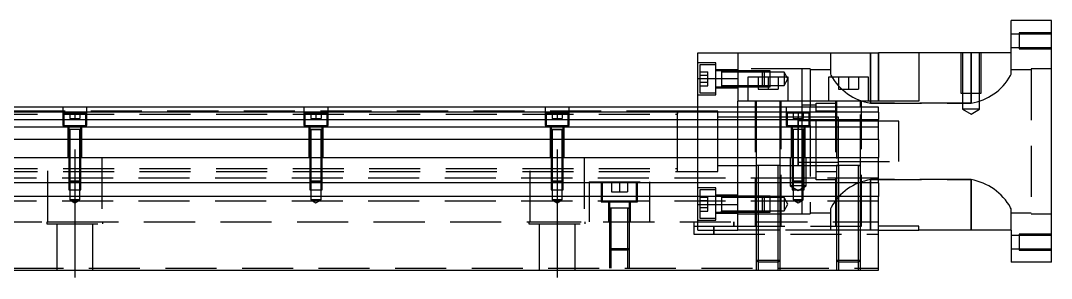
# Model space of a CAD drawing. Extents: x -10 to 848, y -252 to 77.
# Drawn here: x 426.5 to 683, y -202.1 to -138.1 of the extents above; entities that cross this region are included whole.
import ezdxf

# ---------------------------------------------------------------- set-up
doc = ezdxf.new("R2010")
doc.units = 0
doc.linetypes.add('CENTER', pattern=[50.8, 31.75, -6.35, 6.35, -6.35])
doc.linetypes.add('DASHED', pattern=[19.05, 12.7, -6.35])
doc.layers.get('0').update_dxf_attribs({"linetype": 'CONTINUOUS'})
doc.layers.add('CENTER', color=1, linetype='CENTER')

msp = doc.modelspace()

# ---------------------------------------------------------------- linework, layer by layer
at = {"color": 7, "linetype": 'CONTINUOUS'}
for p, q in [((673, -146.12), (673, -138.12)), ((683, -138.12), (673, -138.12)), ((683, -198.12), (683, -138.12)), ((595, -152.467524), (595, -146.12)), ((595, -146.12), (605, -146.12)), ((605, -146.12), (605, -158.12)), ((605, -146.12), (640, -146.12)), ((640, -158.12), (640, -146.12)), ((650, -146.12), (640, -146.12)), ((650, -146.12), (650, -158.12)), ((673, -146.12), (650, -146.12)), ((595, -152.467524), (605, -152.467524)), ((595, -159.62), (595, -152.467524)), ((617.5, -152.12), (607.5, -152.12)), ((607.5, -152.12), (607.5, -158.12)), ((617.5, -158.12), (617.5, -152.12)), ((637.5, -152.12), (627.5, -152.12)), ((627.5, -152.12), (627.5, -158.12)), ((637.5, -158.12), (637.5, -152.12)), ((605, -159.62), (605, -158.12)), ((650, -158.12), (605, -158.12)), ((640, -159.62), (390.5, -159.62)), ((640, -160.872272), (390.5, -160.872272)), ((590, -168.12), (590, -160.619994)), ((590, -175.620006), (590, -160.619994)), ((590, -172.12), (590, -161.37)), ((640, -160.872272), (640, -159.62)), ((640, -160.872272), (640, -162.64668)), ((390.5, -162.64668), (640, -162.64668)), ((620, -168.12), (620, -162.119994)), ((620, -174.120006), (620, -162.119994)), ((620, -162.995), (620, -164.12)), ((621, -162.995), (620, -162.995)), ((620, -164.12), (620, -165.119788)), ((622.75, -162.995), (621, -162.995)), ((624.5, -162.995), (622.75, -162.995)), ((629.5, -162.995), (624.5, -162.995)), ((630, -162.995), (629.5, -162.995)), ((640, -164.543076), (640, -162.64668)), ((640, -164.543076), (390.5, -164.543076)), ((640, -167.597372), (640, -164.543076)), ((640, -167.597372), (390.5, -167.597372)), ((640, -167.597372), (640, -172.12)), ((0, -172.12), (640, -172.12)), ((590, -174.87), (590, -172.12)), ((620, -173.245), (630, -173.245)), ((640, -178.42), (640, -172.12)), ((590, -175.620006), (590, -174.87)), ((640, -178.42), (0, -178.42)), ((640, -178.42), (640, -181.82)), ((640, -181.82), (0, -181.82)), ((640, -200.12), (640, -181.82)), ((650, -189.12), (640, -189.12)), ((650, -190.12), (650, -189.12)), ((640, -190.12), (650, -190.12)), ((673, -190.12), (650, -190.12)), ((673, -190.12), (673, -198.12)), ((683, -198.12), (673, -198.12)), ((0, -200.12), (640, -200.12))]:
    msp.add_line(p, q, dxfattribs=at)
at = {"color": 3, "linetype": 'DASHED'}
for p, q in [((675, -141.47), (673, -141.47)), ((675, -141.120006), (675, -145.119994)), ((683, -141.120006), (675, -141.120006)), ((683, -141.47), (675, -141.47)), ((628, -146.12), (628, -151.088778)), ((638, -158.629874), (638, -146.12)), ((638, -146.12), (638, -158.12)), ((640, -146.12), (640, -158.12)), ((660.500006, -146.12), (660.500006, -156.12)), ((660.9, -146.12), (660.9, -156.12)), ((663, -146.12), (663, -158.629874)), ((663, -158.629874), (663, -146.12)), ((665.1, -156.12), (665.1, -146.12)), ((665.499994, -156.12), (665.499994, -146.12)), ((673, -144.77), (675, -144.77)), ((673, -151.088778), (673, -146.12)), ((675, -144.77), (683, -144.77)), ((675, -145.119994), (683, -145.119994)), ((599.5, -148.56365), (595, -148.56365)), ((599.5, -156.56365), (599.5, -148.56365)), ((595.5, -149.06365), (595.5, -152.56365)), ((599.5, -149.06365), (595.5, -149.06365)), ((595.5, -150.8316), (597.5, -150.8316)), ((597.5, -151.697626), (597.5, -150.8316)), ((605, -150.31365), (599.5, -150.31365)), ((600.9, -150.56365), (599.5, -150.56365)), ((600.9, -150.56365), (600.895, -150.56365)), ((600.9, -150.563646), (600.9, -151.14866)), ((600.9, -150.563646), (600.9, -154.563656)), ((600.9, -150.56365), (600.9, -150.780318)), ((600.905, -150.56365), (600.9, -150.56365)), ((605, -150.56365), (600.9, -150.56365)), ((600.9, -150.780318), (600.9, -151.148664)), ((605, -150.91365), (600.9, -150.91365)), ((600.9, -151.14866), (600.9, -152.423604)), ((600.9, -151.148664), (600.9, -152.56365)), ((621, -150.12), (605, -150.12)), ((611.15, -150.56365), (605, -150.56365)), ((611.15, -150.563654), (605, -150.563656)), ((611.5, -150.91365), (605, -150.91365)), ((611.15, -152.12), (611.15, -150.56365)), ((611.5, -150.91365), (611.15, -150.56365)), ((613, -150.563656), (611.15, -150.563654)), ((611.5, -150.91365), (611.5, -152.12)), ((613, -150.91365), (611.5, -150.91365)), ((613, -152.12), (613, -150.563656)), ((616.5, -150.91365), (613, -150.91365)), ((616.5, -150.91365), (616.5, -154.21365)), ((617.452628, -152.56365), (616.5, -150.91365)), ((621, -158.12), (621, -150.12)), ((623, -150.12), (621, -150.12)), ((623, -150.12), (623, -159.62)), ((628, -150.37), (623, -150.37)), ((628, -151.088778), (628.034792, -151.3557)), ((672.954746, -151.39671), (673, -151.088778)), ((678, -150.37), (673, -150.37)), ((678, -150.12), (678, -186.12)), ((683, -150.12), (678, -150.12)), ((595.5, -151.697626), (597.5, -151.697626)), ((595.5, -152.56365), (595.5, -156.06365)), ((595.5, -153.429676), (597.5, -153.429676)), ((597.5, -153.429676), (597.5, -151.697626)), ((597.5, -154.295702), (597.5, -153.429676)), ((600.9, -152.423604), (600.9, -152.703698)), ((600.9, -152.56365), (600.9, -154.563656)), ((600.9, -152.56365), (600.9, -153.97871)), ((600.9, -152.703698), (600.9, -153.978714)), ((610, -152.12), (610, -155.12)), ((611.15, -152.56365), (611.15, -152.12)), ((611.15, -154.56365), (611.15, -152.56365)), ((611.5, -152.12), (611.5, -152.56365)), ((611.5, -152.56365), (611.5, -154.21365)), ((612.5, -152.12), (612.5, -155.12)), ((613, -154.563646), (613, -152.12)), ((615, -152.12), (615, -155.12)), ((616.5, -154.21365), (617.452628, -152.56365)), ((628.034792, -151.3557), (628.13642, -151.661226)), ((630, -152.12), (630, -155.12)), ((632.5, -152.12), (632.5, -155.12)), ((635, -152.12), (635, -155.12)), ((672.823178, -151.754328), (672.954746, -151.39671)), ((595.5, -154.295702), (597.5, -154.295702)), ((595.5, -156.06365), (599.5, -156.06365)), ((599.5, -154.56365), (600.9, -154.56365)), ((599.5, -154.81365), (605, -154.81365)), ((600.895, -154.56365), (600.9, -154.56365)), ((600.9, -153.97871), (600.9, -154.346942)), ((600.9, -153.978714), (600.9, -154.563656)), ((600.9, -154.21365), (605, -154.21365)), ((600.9, -154.346942), (600.9, -154.56365)), ((600.9, -154.56365), (600.905, -154.56365)), ((600.9, -154.56365), (605, -154.56365)), ((605, -154.21365), (607.5, -154.21365)), ((605, -154.563646), (607.5, -154.563646)), ((605, -154.56365), (607.5, -154.56365)), ((607.5, -154.21365), (611.5, -154.21365)), ((607.5, -154.563646), (611.15, -154.563648)), ((607.5, -154.56365), (611.15, -154.56365)), ((610, -155.12), (612.5, -155.12)), ((611.15, -154.56365), (611.5, -154.21365)), ((611.15, -154.563648), (613, -154.563646)), ((611.5, -154.21365), (613, -154.21365)), ((612.5, -155.12), (615, -155.12)), ((613, -154.21365), (616.5, -154.21365)), ((630, -155.12), (632.5, -155.12)), ((632.5, -155.12), (635, -155.12)), ((660.500006, -156.12), (665.499994, -156.12)), ((660.9, -156.12), (660.9, -160.12)), ((665.1, -160.12), (665.1, -156.12)), ((595, -156.56365), (599.5, -156.56365)), ((609.25, -158.12), (609.25, -189.12)), ((609.5, -158.12), (609.5, -159.62)), ((615.5, -159.62), (615.5, -158.12)), ((615.75, -189.12), (615.75, -158.12)), ((621, -159.62), (621, -158.12)), ((624.5, -158.62), (629.5, -158.62)), ((624.5, -159.62), (624.5, -158.62)), ((629.25, -158.12), (629.25, -189.12)), ((629.5, -158.12), (629.5, -159.62)), ((635.5, -159.62), (635.5, -158.12)), ((635.75, -189.12), (635.75, -158.12)), ((638, -158.12), (638, -158.629874)), ((638, -158.629874), (663, -158.629874)), ((663, -158.629874), (638, -158.629874)), ((37.005, -161.37), (590.005, -161.37)), ((590.005, -160.62), (390.5, -160.62)), ((437, -159.62), (437, -164.12)), ((442.75, -161.12), (437.25, -161.12)), ((437.25, -161.12), (437.25, -164.12)), ((438.75, -161.12), (438.75, -162.42)), ((440, -161.12), (440, -162.42)), ((441.25, -161.12), (441.25, -162.42)), ((442.75, -164.12), (442.75, -161.12)), ((443, -164.12), (443, -159.62)), ((497, -159.62), (497, -164.12)), ((502.75, -161.12), (497.25, -161.12)), ((497.25, -161.12), (497.25, -164.12)), ((498.75, -161.12), (498.75, -162.42)), ((500, -161.12), (500, -162.42)), ((501.25, -161.12), (501.25, -162.42)), ((502.75, -164.12), (502.75, -161.12)), ((503, -164.12), (503, -159.62)), ((557, -159.62), (557, -164.12)), ((562.75, -161.12), (557.25, -161.12)), ((557.25, -161.12), (557.25, -164.12)), ((558.75, -161.12), (558.75, -162.42)), ((560, -161.12), (560, -162.42)), ((561.25, -161.12), (561.25, -162.42)), ((562.75, -164.12), (562.75, -161.12)), ((563, -164.12), (563, -159.62)), ((595, -160.62), (589.995, -160.62)), ((590, -160.62), (590, -161.169038)), ((590, -161.168872), (590, -160.62)), ((590, -167.919934), (590, -161.168872)), ((595, -172.12), (595, -159.62)), ((600, -160.62), (595, -160.62)), ((600, -168.12), (600, -160.62)), ((605, -172.12), (605, -159.62)), ((609.5, -159.62), (609.5, -172.12)), ((615.5, -172.12), (615.5, -159.62)), ((617, -159.62), (617, -164.12)), ((622.75, -161.12), (617.25, -161.12)), ((617.25, -161.12), (617.25, -164.12)), ((618.75, -161.12), (618.75, -162.42)), ((620, -161.12), (620, -162.42)), ((624.5, -159.12), (621, -159.12)), ((621, -161.12), (621, -159.62)), ((621, -164.12), (621, -161.12)), ((621.25, -161.12), (621.25, -162.42)), ((622.75, -164.12), (622.75, -161.12)), ((623, -164.12), (623, -159.62)), ((624.5, -160.62), (624.5, -159.62)), ((629.5, -160.62), (624.5, -160.62)), ((624.5, -175.62), (624.5, -160.62)), ((629.5, -159.62), (629.5, -174.125)), ((635.5, -174.125), (635.5, -159.62)), ((665.1, -160.12), (660.9, -160.12)), ((660.9, -160.12), (663, -161.332436)), ((663, -161.332436), (665.1, -160.12)), ((437, -164.12), (443, -164.12)), ((438.25, -164.12), (438.25, -172.12)), ((438.5, -164.12), (438.5, -165.12)), ((438.75, -162.42), (440, -162.42)), ((440, -162.42), (441.25, -162.42)), ((441.5, -165.12), (441.5, -164.12)), ((441.75, -172.12), (441.75, -164.12)), ((497, -164.12), (503, -164.12)), ((498.25, -164.12), (498.25, -172.12)), ((498.5, -164.12), (498.5, -165.12)), ((498.75, -162.42), (500, -162.42)), ((500, -162.42), (501.25, -162.42)), ((501.5, -165.12), (501.5, -164.12)), ((501.75, -172.12), (501.75, -164.12)), ((557, -164.12), (563, -164.12)), ((558.25, -164.12), (558.25, -172.12)), ((558.5, -164.12), (558.5, -165.12)), ((558.75, -162.42), (560, -162.42)), ((560, -162.42), (561.25, -162.42)), ((561.5, -165.12), (561.5, -164.12)), ((561.75, -172.12), (561.75, -164.12)), ((605, -162.12), (600, -162.12)), ((609.5, -162.12), (605, -162.12)), ((615.5, -162.12), (609.5, -162.12)), ((617.25, -162.12), (615.5, -162.12)), ((617, -164.12), (623, -164.12)), ((620.005, -162.12), (617.25, -162.12)), ((618.25, -164.12), (618.25, -172.12)), ((618.5, -164.12), (618.5, -165.12)), ((618.75, -162.42), (620, -162.42)), ((621, -162.12), (619.995, -162.12)), ((620, -162.12), (620, -164.119258)), ((620, -162.794966), (620, -162.12)), ((620, -162.42), (621.25, -162.42)), ((620, -164.119258), (620, -165.119914)), ((622.75, -162.12), (621, -162.12)), ((621, -165.119304), (621, -164.12)), ((621.5, -165.12), (621.5, -164.12)), ((621.75, -172.12), (621.75, -164.12)), ((624.5, -162.12), (622.75, -162.12)), ((623, -164.12), (623, -186.12)), ((629.5, -162.12), (624.5, -162.12)), ((630, -162.12), (629.5, -162.12)), ((630, -168.12), (630, -162.12)), ((635.5, -163.12), (630, -163.12)), ((640, -163.12), (635.5, -163.12)), ((645, -163.12), (640, -163.12)), ((645, -168.12), (645, -163.12)), ((439.998804, -165.12), (438.499994, -165.12)), ((441.500006, -165.12), (438.499994, -165.12)), ((438.5, -165.115), (438.5, -165.12)), ((438.624678, -165.12), (438.5, -165.12)), ((438.5, -165.12), (438.5, -165.125)), ((438.5, -165.12), (438.5, -172.12)), ((439.998804, -165.12), (438.624678, -165.12)), ((438.75, -165.12), (438.75, -172.12)), ((441.500006, -165.12), (439.998804, -165.12)), ((441.37533, -165.12), (439.998804, -165.12)), ((441.25, -172.12), (441.25, -165.12)), ((441.5, -165.12), (441.37533, -165.12)), ((441.5, -165.12), (441.5, -165.115)), ((441.5, -165.125), (441.5, -165.12)), ((441.5, -172.12), (441.5, -165.12)), ((501.500006, -165.12), (498.499994, -165.12)), ((499.998804, -165.12), (498.499994, -165.12)), ((501.500006, -165.12), (498.499994, -165.12)), ((498.5, -165.115), (498.5, -165.12)), ((498.5, -165.12), (498.62467, -165.12)), ((498.624678, -165.12), (498.5, -165.12)), ((498.5, -165.12), (498.5, -165.125)), ((498.5, -165.12), (498.5, -172.12)), ((498.62467, -165.12), (501.375392, -165.12)), ((499.998804, -165.12), (498.624678, -165.12)), ((498.75, -165.12), (498.75, -172.12)), ((501.500006, -165.12), (499.998804, -165.12)), ((501.37533, -165.12), (499.998804, -165.12)), ((501.25, -172.12), (501.25, -165.12)), ((501.5, -165.12), (501.37533, -165.12)), ((501.375392, -165.12), (501.5, -165.12)), ((501.5, -165.12), (501.5, -165.115)), ((501.5, -165.125), (501.5, -165.12)), ((501.5, -172.12), (501.5, -165.12)), ((561.500006, -165.12), (558.499994, -165.12)), ((559.998804, -165.12), (558.499994, -165.12)), ((558.5, -165.115), (558.5, -165.12)), ((558.5, -165.12), (558.62467, -165.12)), ((558.624678, -165.12), (558.5, -165.12)), ((558.5, -165.12), (558.5, -172.12)), ((558.5, -165.12), (558.5, -165.125)), ((558.62467, -165.12), (561.375392, -165.12)), ((559.998804, -165.12), (558.624678, -165.12)), ((558.75, -165.12), (558.75, -172.12)), ((561.500006, -165.12), (559.998804, -165.12)), ((561.37533, -165.12), (559.998804, -165.12)), ((561.25, -172.12), (561.25, -165.12)), ((561.5, -165.12), (561.37533, -165.12)), ((561.375392, -165.12), (561.5, -165.12)), ((561.5, -165.12), (561.5, -165.115)), ((561.5, -172.12), (561.5, -165.12)), ((561.5, -165.125), (561.5, -165.12)), ((620, -165.12), (618.499994, -165.12)), ((621.500006, -165.12), (618.499994, -165.12)), ((618.5, -165.115), (618.5, -165.12)), ((618.624678, -165.12), (618.5, -165.12)), ((618.5, -165.12), (618.5, -165.125)), ((618.5, -165.12), (618.5, -172.12)), ((619.998804, -165.12), (618.624678, -165.12)), ((618.75, -165.12), (618.75, -172.12)), ((621.37533, -165.12), (619.998804, -165.12)), ((620, -165.119788), (620, -173.245)), ((620, -165.119914), (620, -167.919974)), ((621.500006, -165.12), (620, -165.12)), ((621, -168.12), (621, -165.119304)), ((621.25, -172.12), (621.25, -165.12)), ((621.5, -165.12), (621.37533, -165.12)), ((621.5, -165.12), (621.5, -165.115)), ((621.5, -165.125), (621.5, -165.12)), ((621.5, -172.12), (621.5, -165.12)), ((590, -172.12023), (590, -167.919934)), ((600, -172.12), (600, -168.12)), ((620, -167.919974), (620, -174.119164)), ((621, -180.12), (621, -168.12)), ((630, -174.12), (630, -168.12)), ((645, -173.12), (645, -168.12)), ((433.291796, -188.12), (433.291796, -172.12)), ((438.5, -172.12), (438.5, -177.87)), ((438.500006, -172.12), (438.500002, -177.87)), ((438.75, -172.12), (438.75, -178.12)), ((441.25, -178.12), (441.25, -172.12)), ((441.499998, -177.87), (441.499994, -172.12)), ((441.5, -177.87), (441.5, -172.12)), ((446.708204, -172.12), (446.708204, -188.12)), ((498.5, -172.12), (498.5, -177.87)), ((498.500006, -172.12), (498.500002, -177.87)), ((498.75, -172.12), (498.75, -178.12)), ((501.25, -178.12), (501.25, -172.12)), ((501.499998, -177.87), (501.499994, -172.12)), ((501.5, -177.87), (501.5, -172.12)), ((553.291796, -188.12), (553.291796, -172.12)), ((558.5, -172.12), (558.5, -177.87)), ((558.500006, -172.12), (558.500002, -177.87)), ((558.75, -172.12), (558.75, -178.12)), ((561.25, -178.12), (561.25, -172.12)), ((561.499998, -177.87), (561.499994, -172.12)), ((561.5, -177.87), (561.5, -172.12)), ((566.708204, -172.12), (566.708204, -188.12)), ((590, -175.070962), (590, -172.12023)), ((595, -178.42), (595, -172.12)), ((600, -175.62), (600, -172.12)), ((600, -174.12), (605, -174.12)), ((605, -178.42), (605, -172.12)), ((605, -174.12), (609.39999, -174.12)), ((609.39999, -174.12), (609.5, -174.12)), ((615.500006, -174.12), (609.499994, -174.12)), ((615.500006, -174.12), (609.499994, -174.12)), ((609.5, -172.12), (609.5, -174.12)), ((609.5, -174.115), (609.5, -174.12)), ((609.849602, -174.12), (609.5, -174.12)), ((609.5, -174.12), (609.5, -178.42)), ((609.5, -174.12), (609.5, -174.125)), ((615.15035, -174.12), (609.849602, -174.12)), ((610, -174.12), (610, -178.42)), ((615, -178.42), (615, -174.12)), ((615.5, -174.12), (615.15035, -174.12)), ((615.5, -174.12), (615.5, -172.12)), ((615.5, -174.12), (615.5, -174.115)), ((615.5, -178.42), (615.5, -174.12)), ((615.5, -174.125), (615.5, -174.12)), ((615.5, -174.12), (615.60001, -174.12)), ((615.60001, -174.12), (620.005, -174.12)), ((618, -172.12), (618, -179.12)), ((618.5, -172.12), (618.5, -177.87)), ((618.500006, -172.12), (618.500006, -177.870006)), ((618.75, -172.12), (618.75, -178.12)), ((619.995, -174.12), (629.39999, -174.12)), ((620, -174.120006), (620, -173.245)), ((620, -174.119164), (620, -174.12)), ((620.005, -174.12), (629.5, -174.12)), ((621.25, -178.12), (621.25, -172.12)), ((621.499994, -177.870006), (621.499994, -172.12)), ((621.5, -177.87), (621.5, -172.12)), ((622, -179.12), (622, -172.12)), ((629.39999, -174.12), (629.5, -174.12)), ((635.500006, -174.12), (629.499994, -174.12)), ((629.5, -174.115), (629.5, -181.82)), ((629.5, -174.12), (629.84965, -174.12)), ((629.849602, -174.12), (629.5, -174.12)), ((635.15035, -174.12), (629.849602, -174.12)), ((630, -173.12), (645, -173.12)), ((630, -174.12), (630, -181.82)), ((635, -181.82), (635, -174.12)), ((635.150204, -174.12), (635.5, -174.12)), ((635.5, -174.12), (635.15035, -174.12)), ((635.5, -181.82), (635.5, -174.115)), ((37.005, -174.87), (590.005, -174.87)), ((37.005, -175.62), (590.005, -175.62)), ((589.995, -175.62), (590, -175.62)), ((590, -175.619332), (590, -175.070962)), ((590, -175.62), (590, -175.619332)), ((590, -175.62), (595, -175.62)), ((590, -175.62), (590.005, -175.62)), ((595, -175.62), (600, -175.62)), ((624.5, -175.62), (629.5, -175.62)), ((624.5, -177.62), (624.5, -175.62)), ((640, -177.27), (0, -177.27)), ((438.5, -177.87), (441.5, -177.87)), ((438.5, -177.87), (438.75, -178.12)), ((438.500002, -177.87), (438.500006, -178.42)), ((438.500006, -178.42), (438.500006, -180.12)), ((441.25, -178.12), (438.75, -178.12)), ((438.75, -178.12), (438.75, -180.12)), ((441.25, -178.12), (441.5, -177.87)), ((441.25, -180.12), (441.25, -178.12)), ((441.499994, -178.42), (441.499998, -177.87)), ((441.499994, -180.12), (441.499994, -178.42)), ((498.5, -177.87), (501.5, -177.87)), ((498.5, -177.87), (498.75, -178.12)), ((498.500002, -177.87), (498.500006, -178.42)), ((498.500006, -178.42), (498.500006, -180.12)), ((501.25, -178.12), (498.75, -178.12)), ((498.75, -178.12), (498.75, -180.12)), ((501.25, -178.12), (501.5, -177.87)), ((501.25, -180.12), (501.25, -178.12)), ((501.499994, -178.42), (501.499998, -177.87)), ((501.499994, -180.12), (501.499994, -178.42)), ((558.5, -177.87), (561.5, -177.87)), ((558.5, -177.87), (558.75, -178.12)), ((558.500002, -177.87), (558.500006, -178.42)), ((558.500006, -178.42), (558.500006, -180.12)), ((561.25, -178.12), (558.75, -178.12)), ((558.75, -178.12), (558.75, -180.12)), ((561.25, -178.12), (561.5, -177.87)), ((561.25, -180.12), (561.25, -178.12)), ((561.499994, -178.42), (561.499998, -177.87)), ((561.499994, -180.12), (561.499994, -178.42)), ((568, -178.12), (568, -178.42)), ((568, -178.12), (583, -178.12)), ((568, -178.42), (568, -181.82)), ((571, -178.12), (571, -183.12)), ((571.25, -178.12), (571.25, -178.42)), ((571.25, -178.42), (571.25, -181.82)), ((573.5, -178.12), (573.5, -180.62)), ((575.5, -178.12), (575.5, -180.62)), ((577.5, -178.12), (577.5, -180.62)), ((579.75, -178.42), (579.75, -178.12)), ((579.75, -181.82), (579.75, -178.42)), ((580, -183.12), (580, -178.12)), ((583, -178.12), (583, -178.42)), ((583, -178.42), (583, -181.82)), ((595, -181.82), (595, -178.42)), ((605, -181.82), (605, -178.42)), ((609.5, -178.42), (609.5, -181.82)), ((610, -178.42), (610, -181.82)), ((615, -181.82), (615, -178.42)), ((615.5, -181.82), (615.5, -178.42)), ((622, -179.12), (618, -179.12)), ((618, -179.12), (620, -180.2747)), ((618.5, -177.87), (621.5, -177.87)), ((618.5, -177.87), (618.75, -178.12)), ((618.500006, -177.870006), (618.500006, -178.42)), ((618.500006, -178.42), (618.500006, -180.12)), ((621.25, -178.12), (618.75, -178.12)), ((618.75, -178.12), (618.75, -180.12)), ((620, -180.2747), (622, -179.12)), ((621, -177.12), (624.5, -177.12)), ((621.25, -178.12), (621.5, -177.87)), ((621.25, -180.12), (621.25, -178.12)), ((621.499994, -178.42), (621.499994, -177.870006)), ((621.499994, -180.12), (621.499994, -178.42)), ((629.5, -177.62), (624.5, -177.62)), ((663, -177.610126), (638, -177.610126)), ((638, -177.610126), (663, -177.610126)), ((638, -190.12), (638, -177.610126)), ((638, -177.610126), (638, -181.82)), ((663, -177.610126), (663, -190.12)), ((663, -190.12), (663, -177.610126)), ((438.500006, -180.12), (441.499994, -180.12)), ((438.75, -180.12), (438.75, -182.62)), ((441.25, -182.62), (441.25, -180.12)), ((498.500006, -180.12), (501.499994, -180.12)), ((498.75, -180.12), (498.75, -182.62)), ((501.25, -182.62), (501.25, -180.12)), ((558.500006, -180.12), (561.499994, -180.12)), ((558.75, -180.12), (558.75, -182.62)), ((561.25, -182.62), (561.25, -180.12)), ((568, -181.82), (568, -188.12)), ((571.25, -181.82), (571.25, -183.12)), ((573.5, -180.62), (575.5, -180.62)), ((575.5, -180.62), (577.5, -180.62)), ((579.75, -183.12), (579.75, -181.82)), ((583, -181.82), (583, -188.12)), ((599.5, -179.67635), (595, -179.67635)), ((595, -183.772476), (595, -181.82)), ((595.5, -180.17635), (595.5, -181.82)), ((599.5, -180.17635), (595.5, -180.17635)), ((595.5, -181.82), (595.5, -183.67635)), ((595.5, -181.944298), (597.5, -181.944298)), ((597.5, -182.810324), (597.5, -181.944298)), ((599.5, -187.67635), (599.5, -179.67635)), ((605, -181.42635), (599.5, -181.42635)), ((600.9, -181.67635), (599.5, -181.67635)), ((600.9, -181.67635), (600.895, -181.67635)), ((600.9, -181.676344), (600.9, -185.676354)), ((600.9, -181.676344), (600.9, -181.82)), ((600.9, -181.67635), (600.9, -181.819586)), ((600.905, -181.67635), (600.9, -181.67635)), ((605, -181.67635), (600.9, -181.67635)), ((600.9, -181.819586), (600.9, -181.893016)), ((600.9, -181.82), (600.9, -182.02635)), ((600.9, -181.893016), (600.9, -183.67635)), ((600.9, -182.02635), (600.9, -183.543304)), ((605, -182.02635), (600.9, -182.02635)), ((609.5, -181.67635), (605, -181.67635)), ((609.5, -181.676354), (605, -181.676354)), ((605, -189.12), (605, -181.82)), ((609.5, -182.02635), (605, -182.02635)), ((610, -181.67635), (609.5, -181.67635)), ((610, -181.676354), (609.5, -181.676354)), ((609.5, -181.82), (609.5, -189.12)), ((610, -182.02635), (609.5, -182.02635)), ((611.15, -181.67635), (610, -181.67635)), ((611.15, -181.676352), (610, -181.676354)), ((610, -181.82), (610, -189.12)), ((611.5, -182.02635), (610, -182.02635)), ((611.15, -181.82), (611.15, -181.67635)), ((611.29365, -181.82), (611.15, -181.67635)), ((613, -181.676354), (611.15, -181.676352)), ((611.15, -183.67635), (611.15, -181.82)), ((611.5, -182.02635), (611.29365, -181.82)), ((611.5, -182.02635), (611.5, -183.67635)), ((613, -182.02635), (611.5, -182.02635)), ((613, -181.82), (613, -181.676354)), ((613, -185.676344), (613, -181.82)), ((616.5, -182.02635), (613, -182.02635)), ((615, -189.12), (615, -181.82)), ((615.5, -189.12), (615.5, -181.82)), ((616.5, -182.02635), (616.5, -185.32635)), ((617.452628, -183.67635), (616.5, -182.02635)), ((618.500006, -180.12), (621.499994, -180.12)), ((618.75, -180.12), (618.75, -182.62)), ((621, -181.82), (621, -180.12)), ((621, -186.12), (621, -181.82)), ((621.25, -182.62), (621.25, -180.12)), ((629.5, -181.82), (629.5, -189.12)), ((630, -181.82), (630, -189.12)), ((635, -189.12), (635, -181.82)), ((635.5, -189.12), (635.5, -181.82)), ((638, -181.82), (638, -189.12)), ((640, -182.97), (0, -182.97)), ((441.25, -182.62), (438.75, -182.62)), ((438.75, -182.62), (440, -183.341688)), ((440, -183.341688), (441.25, -182.62)), ((501.25, -182.62), (498.75, -182.62)), ((498.75, -182.62), (500, -183.341688)), ((500, -183.341688), (501.25, -182.62)), ((561.25, -182.62), (558.75, -182.62)), ((558.75, -182.62), (560, -183.341688)), ((560, -183.341688), (561.25, -182.62)), ((571, -183.12), (580, -183.12)), ((572.75, -183.12), (572.75, -188.12)), ((573, -183.12), (573, -184.72)), ((578, -184.72), (578, -183.12)), ((578.25, -188.12), (578.25, -183.12)), ((595, -188.12), (595, -183.772476)), ((595, -183.772476), (605, -183.772476)), ((595.5, -182.810324), (597.5, -182.810324)), ((595.5, -183.67635), (595.5, -187.17635)), ((595.5, -184.542374), (597.5, -184.542374)), ((597.5, -184.542374), (597.5, -182.810324)), ((597.5, -185.4084), (597.5, -184.542374)), ((600.9, -183.543304), (600.9, -183.809394)), ((600.9, -183.67635), (600.9, -185.676354)), ((600.9, -183.67635), (600.9, -185.45964)), ((600.9, -183.809394), (600.9, -185.32635)), ((611.15, -185.67635), (611.15, -183.67635)), ((611.5, -183.67635), (611.5, -185.32635)), ((616.5, -185.32635), (617.452628, -183.67635)), ((621.25, -182.62), (618.75, -182.62)), ((618.75, -182.62), (620, -183.341688)), ((620, -183.341688), (621.25, -182.62)), ((628.176822, -184.485672), (628.045254, -184.84329)), ((672.965208, -184.8843), (672.86358, -184.578774)), ((578.000006, -184.72), (572.999994, -184.72)), ((578.000006, -184.72), (572.999994, -184.72)), ((573, -184.715), (573, -184.72)), ((573, -184.72), (573.257448, -184.72)), ((573.257468, -184.72), (573, -184.72)), ((573, -184.72), (573, -188.12)), ((573, -184.72), (573, -184.725)), ((577.742552, -184.72), (573.257468, -184.72)), ((573.4, -184.72), (573.4, -188.12)), ((577.6, -188.12), (577.6, -184.72)), ((578, -184.72), (577.742552, -184.72)), ((577.742602, -184.72), (578, -184.72)), ((578, -184.72), (578, -184.715)), ((578, -188.12), (578, -184.72)), ((578, -184.725), (578, -184.72)), ((595.5, -185.4084), (597.5, -185.4084)), ((595.5, -187.17635), (599.5, -187.17635)), ((599.5, -185.67635), (600.905, -185.67635)), ((599.5, -185.92635), (605, -185.92635)), ((600.895, -185.67635), (605, -185.67635)), ((600.9, -185.32635), (600.9, -185.676354)), ((600.9, -185.32635), (605, -185.32635)), ((600.9, -185.45964), (600.9, -185.67635)), ((600.9, -185.45964), (600.9, -185.67635)), ((600.9, -185.67635), (600.9, -185.459682)), ((605, -185.32635), (609.5, -185.32635)), ((605, -185.676344), (609.5, -185.676344)), ((605, -185.67635), (609.5, -185.67635)), ((605, -186.12), (609.5, -186.12)), ((609.5, -185.32635), (610, -185.32635)), ((609.5, -185.676344), (610, -185.676344)), ((609.5, -185.67635), (610, -185.67635)), ((609.5, -186.12), (610, -186.12)), ((610, -185.32635), (611.5, -185.32635)), ((610, -185.676344), (611.15, -185.676346)), ((610, -185.67635), (611.15, -185.67635)), ((610, -186.12), (615, -186.12)), ((611.15, -185.67635), (611.5, -185.32635)), ((611.15, -185.676346), (613, -185.676344)), ((611.5, -185.32635), (613, -185.32635)), ((613, -185.32635), (616.5, -185.32635)), ((615, -186.12), (615.5, -186.12)), ((615.5, -186.12), (621, -186.12)), ((621, -186.12), (623, -186.12)), ((623, -185.87), (628, -185.87)), ((628.045254, -184.84329), (628, -185.151222)), ((628, -185.151222), (628, -190.12)), ((673, -185.151222), (672.965208, -184.8843)), ((673, -190.12), (673, -185.151222)), ((673, -185.87), (678, -185.87)), ((678, -186.12), (683, -186.12)), ((0, -188.12), (640, -188.12)), ((433, -188.12), (433, -188.62)), ((433, -188.62), (447, -188.62)), ((433.291796, -188.12), (446.708204, -188.12)), ((435.5, -188.62), (435.5, -200.12)), ((444.5, -200.12), (444.5, -188.62)), ((447, -188.62), (447, -188.12)), ((553, -188.12), (553, -188.62)), ((553, -188.62), (567, -188.62)), ((553.291796, -188.12), (566.708204, -188.12)), ((555.5, -188.62), (555.5, -200.12)), ((564.5, -200.12), (564.5, -188.62)), ((567, -188.62), (567, -188.12)), ((573, -188.12), (573, -194.72)), ((573.000006, -188.12), (573.000006, -194.720006)), ((573.4, -188.12), (573.4, -195.12)), ((577.6, -195.12), (577.6, -188.12)), ((577.999994, -194.720006), (577.999994, -188.12)), ((578, -194.72), (578, -188.12)), ((594, -188.12), (594, -189.12)), ((594, -189.12), (604, -189.12)), ((594, -189.12), (594, -191.12)), ((595, -187.67635), (599.5, -187.67635)), ((595, -190.12), (595, -188.12)), ((599, -191.12), (599, -189.12)), ((599, -189.12), (599, -190.12)), ((604, -189.12), (604, -188.12)), ((604, -188.12), (604, -189.12)), ((604, -189.12), (640, -189.12)), ((605, -190.12), (605, -189.12)), ((609.5, -189.12), (609.5, -197.62)), ((609.500006, -189.12), (609.500006, -197.620006)), ((610, -189.12), (610, -198.12)), ((615, -198.12), (615, -189.12)), ((615.499994, -197.620006), (615.499994, -189.12)), ((615.5, -197.62), (615.5, -189.12)), ((629.5, -189.12), (629.5, -197.62)), ((629.500006, -189.12), (629.500006, -197.620006)), ((630, -189.12), (630, -198.12)), ((635, -198.12), (635, -189.12)), ((635.499994, -197.620006), (635.499994, -189.12)), ((635.5, -197.62), (635.5, -189.12)), ((638, -189.12), (638, -190.12)), ((594, -191.12), (599, -191.12)), ((595, -190.12), (605, -190.12)), ((599, -190.12), (599, -191.12)), ((599, -191.12), (640, -191.12)), ((609.5, -190.12), (605, -190.12)), ((610, -190.12), (609.5, -190.12)), ((615, -190.12), (610, -190.12)), ((615.5, -190.12), (615, -190.12)), ((629.5, -190.12), (615.5, -190.12)), ((630, -190.12), (629.5, -190.12)), ((635, -190.12), (630, -190.12)), ((635.5, -190.12), (635, -190.12)), ((640, -190.12), (635.5, -190.12)), ((675, -191.47), (673, -191.47)), ((675, -191.120006), (675, -195.119994)), ((683, -191.120006), (675, -191.120006)), ((683, -191.47), (675, -191.47)), ((573, -194.72), (578, -194.72)), ((573, -194.72), (573.4, -195.12)), ((573.000006, -194.720006), (573.000006, -199.62)), ((577.6, -195.12), (578, -194.72)), ((577.999994, -199.62), (577.999994, -194.720006)), ((673, -194.77), (675, -194.77)), ((675, -194.77), (683, -194.77)), ((577.6, -195.12), (573.4, -195.12)), ((573.4, -195.12), (573.4, -199.62)), ((577.6, -199.62), (577.6, -195.12)), ((675, -195.119994), (683, -195.119994)), ((62.499994, -199.62), (640, -199.62)), ((609.5, -197.62), (615.5, -197.62)), ((609.5, -197.62), (610, -198.12)), ((609.500006, -197.620006), (609.500006, -200.12)), ((615, -198.12), (610, -198.12)), ((610, -198.12), (610, -200.12)), ((615, -198.12), (615.5, -197.62)), ((615, -200.12), (615, -198.12)), ((615.499994, -200.12), (615.499994, -197.620006)), ((629.5, -197.62), (635.5, -197.62)), ((629.5, -197.62), (630, -198.12)), ((629.500006, -197.620006), (629.500006, -200.12)), ((635, -198.12), (630, -198.12)), ((630, -198.12), (630, -200.12)), ((635, -198.12), (635.5, -197.62)), ((635, -200.12), (635, -198.12)), ((635.499994, -200.12), (635.499994, -197.620006))]:
    msp.add_line(p, q, dxfattribs=at)
for centre, radius, start, end in [((640.333832, -144.861627), 13.964648, 209.13802648, 260.37933944), ((660.794189, -145.023383), 13.784128, 279.20837209, 330.77035528), ((640.205811, -191.216617), 13.784128, 99.20837209, 150.77035528), ((660.666168, -191.378373), 13.964648, 29.13802648, 80.37933944)]:
    msp.add_arc(centre, radius, start, end, dxfattribs=at)
at = {"layer": 'CENTER', "color": 1, "linetype": 'CENTER'}
for p, q in [((440, -170.12), (440, -202.12)), ((560, -170.12), (560, -202.12))]:
    msp.add_line(p, q, dxfattribs=at)

doc.saveas('drawing.dxf')
